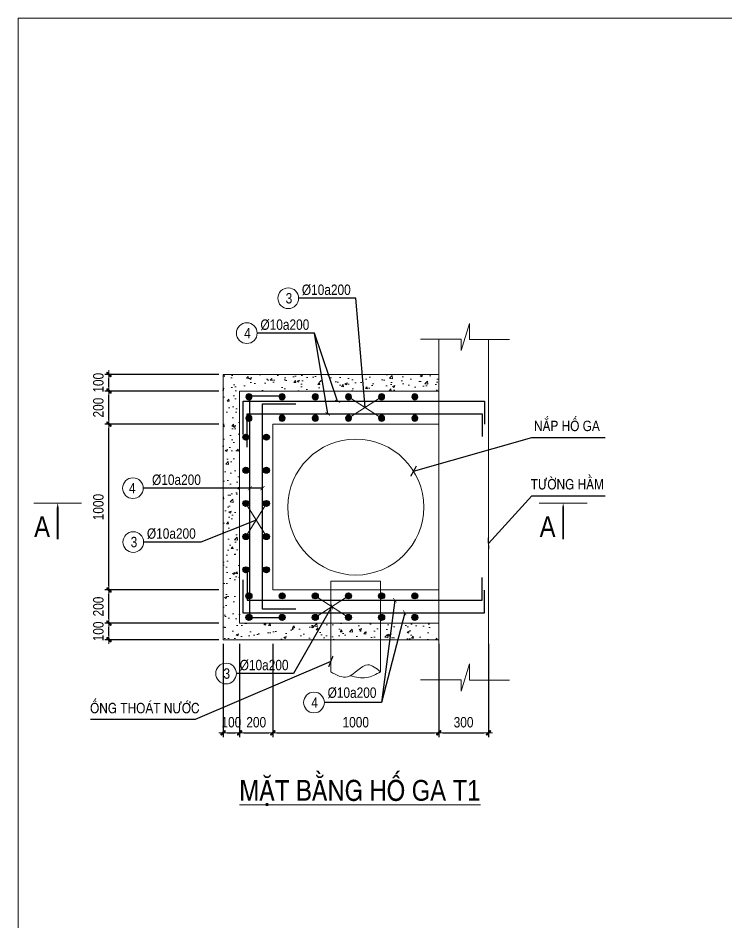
# Model space of a CAD drawing. Header units: millimetres. Extents: x -3568569 to -3536212, y 773195 to 801582.
# Drawn here: x -3568569 to -3564296, y 796125 to 801582 of the extents above; entities that cross this region are included whole.
import ezdxf
from ezdxf.enums import TextEntityAlignment as Align

# ---------------------------------------------------------------- set-up
doc = ezdxf.new("R2010")
doc.units = ezdxf.units.MM
doc.header["$MEASUREMENT"] = 0
doc.layers.get('0').update_dxf_attribs({"lineweight": 9})
doc.layers.get('Defpoints').update_dxf_attribs({"color": 10, "lineweight": 0})
for name, color, linetype, lineweight in [("'S_Concrete_Hatch_252", 252, 'Continuous', 9), ('chunho.q', 1, 'Continuous', 13), ('CTHEP', 4, 'Continuous', 30), ('DBAO', 2, 'Continuous', 13), ('KTH', 154, 'Continuous', 15), ('Net cat Betong', 6, 'Continuous', 40), ('STICK', 1, 'Continuous', 9), ('TEXT', 7, 'Continuous', 15)]:
    doc.layers.add(name, color=color, linetype=linetype, lineweight=lineweight)
for name, color, linetype in [('D-TEXT', 1, 'Continuous'), ('MEP-H-TXT25', 7, 'Continuous'), ('Wall Hatch', 134, 'Continuous')]:
    doc.layers.add(name, color=color, linetype=linetype)
doc.styles.add('Star-HelCon', font='VHELVCN_0.TTF')
doc.styles.add('TTP-HelCon', font='VHELVCN_0.TTF')
doc.dimstyles.new('TTP-25', dxfattribs={"dimscale": 25, "dimtxt": 2.5, "dimasz": 1, "dimexe": 1, "dimexo": 1, "dimgap": 0.09, "dimtad": 0, "dimdec": 4, "dimrnd": 5, "dimzin": 9, "dimdsep": 46, "dimtxsty": 'TTP-HelCon', "dimblk": 'Stick', "dimcen": 0.09, "dimdle": 1.5, "dimclrd": 256, "dimclre": 256, "dimclrt": 1, "dimadec": 0, "dimazin": 0, "dimtfac": 1, "dimtdec": 4, "dimtmove": 0, "dimatfit": 3, "dimldrblk": 'ARCHTICK', "dimfxl": 1, "dimtvp": 1, "dimtolj": 1, "dimtzin": 0, "dimarcsym": 0})

# ---------------------------------------------------------------- blocks, each defined once
blk = doc.blocks.new('Stick')
at = {"layer": 'STICK'}
h = blk.add_hatch(color=256, dxfattribs=at)
edge = h.paths.add_edge_path()
edge.add_line((0.3, 0.5), (-0.5, -0.3))
edge.add_arc((-0.4, -0.4), 0.141, 135, 315)
edge.add_line((-0.3, -0.5), (0.5, 0.3))
edge.add_arc((0.4, 0.4), 0.141, 315, 495)
blk.add_line((1, 0), (-1, 0), dxfattribs=at)
blk.add_lwpolyline([(0.3, 0.5), (-0.5, -0.3, 1), (-0.3, -0.5), (0.5, 0.3, 1), (0.3, 0.5, 1)], format="xyb", dxfattribs=at)
blk = doc.blocks.new('*U39')
at = {"layer": 'Wall Hatch'}
h = blk.add_hatch(color=2, dxfattribs=at)
h.dxf.hatch_style = 1
h.paths.add_polyline_path([(-18, 0, 1), (18, 0, 1)])
at = {"layer": 'D-TEXT'}
blk.add_circle((0, 0), 18, dxfattribs=at)
blk = doc.blocks.new('*U40')
at = {"layer": 'Net cat Betong', "color": 0, "linetype": 'ByBlock', "lineweight": -2, "transparency": 16777216}
for p in [(0, 1000), (0, 800), (0, 600), (0, 400), (0, 200), (0, 0)]:
    blk.add_blockref('*U39', p, dxfattribs=at)
blk = doc.blocks.new('*U38')
at = {"layer": 'Wall Hatch'}
h = blk.add_hatch(color=2, dxfattribs=at)
h.dxf.hatch_style = 1
h.paths.add_polyline_path([(-18, 0, 1), (18, 0, 1)])
at = {"layer": 'D-TEXT'}
blk.add_circle((0, 0), 18, dxfattribs=at)
blk = doc.blocks.new('*U37')
at = {"layer": 'Net cat Betong', "color": 0, "linetype": 'ByBlock', "lineweight": -2, "transparency": 16777216}
for p in [(0, 1000), (0, 800), (0, 600), (0, 400), (0, 200), (0, 0)]:
    blk.add_blockref('*U38', p, dxfattribs=at)
blk = doc.blocks.new('*U43')
at = {"layer": 'Wall Hatch'}
h = blk.add_hatch(color=2, dxfattribs=at)
h.dxf.hatch_style = 1
h.paths.add_polyline_path([(-18, 0, 1), (18, 0, 1)])
at = {"layer": 'D-TEXT'}
blk.add_circle((0, 0), 18, dxfattribs=at)
blk = doc.blocks.new('*U44')
at = {"layer": 'Net cat Betong', "color": 0, "linetype": 'ByBlock', "lineweight": -2, "transparency": 16777216}
for p in [(0, 1000), (0, 800), (0, 600), (0, 400), (0, 200), (0, 0)]:
    blk.add_blockref('*U43', p, dxfattribs=at)
blk = doc.blocks.new('*U42')
at = {"layer": 'Wall Hatch'}
h = blk.add_hatch(color=2, dxfattribs=at)
h.dxf.hatch_style = 1
h.paths.add_polyline_path([(-18, 0, 1), (18, 0, 1)])
at = {"layer": 'D-TEXT'}
blk.add_circle((0, 0), 18, dxfattribs=at)
blk = doc.blocks.new('*U41')
at = {"layer": 'Net cat Betong', "color": 0, "linetype": 'ByBlock', "lineweight": -2, "transparency": 16777216}
for p in [(0, 1000), (0, 800), (0, 600), (0, 400), (0, 200), (0, 0)]:
    blk.add_blockref('*U42', p, dxfattribs=at)
blk = doc.blocks.new('*U45')
at = {"layer": 'Wall Hatch'}
h = blk.add_hatch(color=2, dxfattribs=at)
h.dxf.hatch_style = 1
h.paths.add_polyline_path([(18, 0, 1), (-18, 0, 1)])
at = {"layer": 'D-TEXT'}
blk.add_circle((0, 0), 18, dxfattribs=at)
blk = doc.blocks.new('*U46')
at = {"layer": 'Net cat Betong', "color": 0, "linetype": 'ByBlock', "lineweight": -2, "transparency": 16777216}
for p in [(0, 800), (0, 600), (0, 400), (0, 200), (0, 0)]:
    blk.add_blockref('*U45', p, dxfattribs=at)
blk = doc.blocks.new('*U47')
at = {"layer": 'Wall Hatch'}
h = blk.add_hatch(color=2, dxfattribs=at)
h.dxf.hatch_style = 1
h.paths.add_polyline_path([(18, 0, 1), (-18, 0, 1)])
at = {"layer": 'D-TEXT'}
blk.add_circle((0, 0), 18, dxfattribs=at)
blk = doc.blocks.new('*U48')
at = {"layer": 'Net cat Betong', "color": 0, "linetype": 'ByBlock', "lineweight": -2, "transparency": 16777216}
for p in [(0, 800), (0, 600), (0, 400), (0, 200), (0, 0)]:
    blk.add_blockref('*U47', p, dxfattribs=at)
blk = doc.blocks.new('*D49')
at = {"layer": 'Defpoints', "color": 0, "ltscale": 0.8, "transparency": 16777216}
for p in [(-3567333.2, 797832.8), (-3567233.2, 797832.8), (-3567233.2, 797270.8)]:
    blk.add_point(p, dxfattribs=at)
at = {"layer": 'KTH', "lineweight": -2, "ltscale": 0.8, "transparency": 16777216}
for p, q in [((-3567333.2, 797807.8), (-3567333.2, 797245.8)), ((-3567233.2, 797807.8), (-3567233.2, 797245.8)), ((-3567308.2, 797270.8), (-3567258.2, 797270.8))]:
    blk.add_line(p, q, dxfattribs=at)
at = {"layer": 'KTH', "lineweight": -2, "ltscale": 0.8, "transparency": 16777216, "xscale": 25, "yscale": 25, "zscale": 25, "rotation": 180}
blk.add_blockref('Stick', (-3567333.2, 797270.8), dxfattribs=at)
at = {"layer": 'KTH', "lineweight": -2, "ltscale": 0.8, "transparency": 16777216, "xscale": 25, "yscale": 25, "zscale": 25}
blk.add_blockref('Stick', (-3567233.2, 797270.8), dxfattribs=at)
at = {"layer": 'KTH', "color": 1, "ltscale": 0.8, "transparency": 16777216, "insert": (-3567283.2, 797334.6), "char_height": 62.5, "attachment_point": 5, "style": 'TTP-HelCon'}
blk.add_mtext('\\A1;100', dxfattribs=at)
blk = doc.blocks.new('_ArchTick')
at = {"color": 0, "linetype": 'ByBlock', "const_width": 0.15}
blk.add_lwpolyline([(-0.5, -0.5), (0.5, 0.5)], dxfattribs=at)
blk = doc.blocks.new('*D50')
at = {"layer": 'Defpoints', "color": 0, "ltscale": 0.8, "transparency": 16777216}
for p in [(-3567233.2, 797832.8), (-3567033.2, 797832.8), (-3567033.2, 797270.8)]:
    blk.add_point(p, dxfattribs=at)
at = {"layer": 'KTH', "lineweight": -2, "ltscale": 0.8, "transparency": 16777216}
for p, q in [((-3567233.2, 797807.8), (-3567233.2, 797245.8)), ((-3567033.2, 797807.8), (-3567033.2, 797245.8)), ((-3567208.2, 797270.8), (-3567058.2, 797270.8))]:
    blk.add_line(p, q, dxfattribs=at)
at = {"layer": 'KTH', "lineweight": -2, "ltscale": 0.8, "transparency": 16777216, "xscale": 25, "yscale": 25, "zscale": 25, "rotation": 180}
blk.add_blockref('Stick', (-3567233.2, 797270.8), dxfattribs=at)
at = {"layer": 'KTH', "lineweight": -2, "ltscale": 0.8, "transparency": 16777216, "xscale": 25, "yscale": 25, "zscale": 25}
blk.add_blockref('Stick', (-3567033.2, 797270.8), dxfattribs=at)
at = {"layer": 'KTH', "color": 1, "ltscale": 0.8, "transparency": 16777216, "insert": (-3567133.2, 797334.6), "char_height": 62.5, "attachment_point": 5, "style": 'TTP-HelCon'}
blk.add_mtext('\\A1;200', dxfattribs=at)
blk = doc.blocks.new('*D51')
at = {"layer": 'Defpoints', "color": 0, "ltscale": 0.8, "transparency": 16777216}
for p in [(-3567033.2, 797832.8), (-3566033.2, 797832.8), (-3566033.2, 797270.8)]:
    blk.add_point(p, dxfattribs=at)
at = {"layer": 'KTH', "lineweight": -2, "ltscale": 0.8, "transparency": 16777216}
for p, q in [((-3567033.2, 797807.8), (-3567033.2, 797245.8)), ((-3566033.2, 797807.8), (-3566033.2, 797245.8)), ((-3567008.2, 797270.8), (-3566058.2, 797270.8))]:
    blk.add_line(p, q, dxfattribs=at)
at = {"layer": 'KTH', "lineweight": -2, "ltscale": 0.8, "transparency": 16777216, "xscale": 25, "yscale": 25, "zscale": 25, "rotation": 180}
blk.add_blockref('Stick', (-3567033.2, 797270.8), dxfattribs=at)
at = {"layer": 'KTH', "lineweight": -2, "ltscale": 0.8, "transparency": 16777216, "xscale": 25, "yscale": 25, "zscale": 25}
blk.add_blockref('Stick', (-3566033.2, 797270.8), dxfattribs=at)
at = {"layer": 'KTH', "color": 1, "ltscale": 0.8, "transparency": 16777216, "insert": (-3566533.2, 797334.6), "char_height": 62.5, "attachment_point": 5, "style": 'TTP-HelCon'}
blk.add_mtext('\\A1;1000', dxfattribs=at)
blk = doc.blocks.new('*D52')
at = {"layer": 'Defpoints', "color": 0, "ltscale": 0.8, "transparency": 16777216}
for p in [(-3566033.2, 797832.8), (-3565733.2, 797832.8), (-3565733.2, 797270.8)]:
    blk.add_point(p, dxfattribs=at)
at = {"layer": 'KTH', "lineweight": -2, "ltscale": 0.8, "transparency": 16777216}
for p, q in [((-3566033.2, 797807.8), (-3566033.2, 797245.8)), ((-3565733.2, 797807.8), (-3565733.2, 797245.8)), ((-3566008.2, 797270.8), (-3565758.2, 797270.8))]:
    blk.add_line(p, q, dxfattribs=at)
at = {"layer": 'KTH', "lineweight": -2, "ltscale": 0.8, "transparency": 16777216, "xscale": 25, "yscale": 25, "zscale": 25, "rotation": 180}
blk.add_blockref('Stick', (-3566033.2, 797270.8), dxfattribs=at)
at = {"layer": 'KTH', "lineweight": -2, "ltscale": 0.8, "transparency": 16777216, "xscale": 25, "yscale": 25, "zscale": 25}
blk.add_blockref('Stick', (-3565733.2, 797270.8), dxfattribs=at)
at = {"layer": 'KTH', "color": 1, "ltscale": 0.8, "transparency": 16777216, "insert": (-3565883.2, 797334.6), "char_height": 62.5, "attachment_point": 5, "style": 'TTP-HelCon'}
blk.add_mtext('\\A1;300', dxfattribs=at)
blk = doc.blocks.new('*D53')
at = {"layer": 'Defpoints', "color": 0, "ltscale": 0.8, "transparency": 16777216}
for p in [(-3568020.9, 797932.8), (-3567333.2, 797932.8), (-3567333.2, 797832.8)]:
    blk.add_point(p, dxfattribs=at)
at = {"layer": 'KTH', "lineweight": -2, "ltscale": 0.8, "transparency": 16777216}
for p, q in [((-3567358.2, 797932.8), (-3568045.9, 797932.8)), ((-3568020.9, 797857.8), (-3568020.9, 797907.8)), ((-3567358.2, 797832.8), (-3568045.9, 797832.8))]:
    blk.add_line(p, q, dxfattribs=at)
at = {"layer": 'KTH', "lineweight": -2, "ltscale": 0.8, "transparency": 16777216, "xscale": 25, "yscale": 25, "zscale": 25}
for p, rotation in [((-3568020.9, 797932.8), 90), ((-3568020.9, 797832.8), 270)]:
    blk.add_blockref('Stick', p, dxfattribs=dict(at, rotation=rotation))
at = {"layer": 'KTH', "color": 1, "ltscale": 0.8, "transparency": 16777216, "insert": (-3568084.8, 797882.8), "char_height": 62.5, "attachment_point": 5, "rotation": 90, "style": 'TTP-HelCon'}
blk.add_mtext('\\A1;100', dxfattribs=at)
blk = doc.blocks.new('*D54')
at = {"layer": 'Defpoints', "color": 0, "ltscale": 0.8, "transparency": 16777216}
for p in [(-3568020.9, 798132.8), (-3567333.2, 798132.8), (-3567333.2, 797932.8)]:
    blk.add_point(p, dxfattribs=at)
at = {"layer": 'KTH', "lineweight": -2, "ltscale": 0.8, "transparency": 16777216}
for p, q in [((-3567358.2, 798132.8), (-3568045.9, 798132.8)), ((-3568020.9, 797957.8), (-3568020.9, 798107.8)), ((-3567358.2, 797932.8), (-3568045.9, 797932.8))]:
    blk.add_line(p, q, dxfattribs=at)
at = {"layer": 'KTH', "lineweight": -2, "ltscale": 0.8, "transparency": 16777216, "xscale": 25, "yscale": 25, "zscale": 25}
for p, rotation in [((-3568020.9, 798132.8), 90), ((-3568020.9, 797932.8), 270)]:
    blk.add_blockref('Stick', p, dxfattribs=dict(at, rotation=rotation))
at = {"layer": 'KTH', "color": 1, "ltscale": 0.8, "transparency": 16777216, "insert": (-3568084.8, 798032.8), "char_height": 62.5, "attachment_point": 5, "rotation": 90, "style": 'TTP-HelCon'}
blk.add_mtext('\\A1;200', dxfattribs=at)
blk = doc.blocks.new('*D55')
at = {"layer": 'Defpoints', "color": 0, "ltscale": 0.8, "transparency": 16777216}
for p in [(-3568020.9, 799132.8), (-3567333.2, 799132.8), (-3567333.2, 798132.8)]:
    blk.add_point(p, dxfattribs=at)
at = {"layer": 'KTH', "lineweight": -2, "ltscale": 0.8, "transparency": 16777216}
for p, q in [((-3567358.2, 799132.8), (-3568045.9, 799132.8)), ((-3568020.9, 798157.8), (-3568020.9, 799107.8)), ((-3567358.2, 798132.8), (-3568045.9, 798132.8))]:
    blk.add_line(p, q, dxfattribs=at)
at = {"layer": 'KTH', "lineweight": -2, "ltscale": 0.8, "transparency": 16777216, "xscale": 25, "yscale": 25, "zscale": 25}
for p, rotation in [((-3568020.9, 799132.8), 90), ((-3568020.9, 798132.8), 270)]:
    blk.add_blockref('Stick', p, dxfattribs=dict(at, rotation=rotation))
at = {"layer": 'KTH', "color": 1, "ltscale": 0.8, "transparency": 16777216, "insert": (-3568084.8, 798632.8), "char_height": 62.5, "attachment_point": 5, "rotation": 90, "style": 'TTP-HelCon'}
blk.add_mtext('\\A1;1000', dxfattribs=at)
blk = doc.blocks.new('*D56')
at = {"layer": 'Defpoints', "color": 0, "ltscale": 0.8, "transparency": 16777216}
for p in [(-3568020.9, 799332.8), (-3567333.2, 799332.8), (-3567333.2, 799132.8)]:
    blk.add_point(p, dxfattribs=at)
at = {"layer": 'KTH', "lineweight": -2, "ltscale": 0.8, "transparency": 16777216}
for p, q in [((-3567358.2, 799332.8), (-3568045.9, 799332.8)), ((-3568020.9, 799157.8), (-3568020.9, 799307.8)), ((-3567358.2, 799132.8), (-3568045.9, 799132.8))]:
    blk.add_line(p, q, dxfattribs=at)
at = {"layer": 'KTH', "lineweight": -2, "ltscale": 0.8, "transparency": 16777216, "xscale": 25, "yscale": 25, "zscale": 25}
for p, rotation in [((-3568020.9, 799332.8), 90), ((-3568020.9, 799132.8), 270)]:
    blk.add_blockref('Stick', p, dxfattribs=dict(at, rotation=rotation))
at = {"layer": 'KTH', "color": 1, "ltscale": 0.8, "transparency": 16777216, "insert": (-3568084.8, 799232.8), "char_height": 62.5, "attachment_point": 5, "rotation": 90, "style": 'TTP-HelCon'}
blk.add_mtext('\\A1;200', dxfattribs=at)
blk = doc.blocks.new('*D57')
at = {"layer": 'Defpoints', "color": 0, "ltscale": 0.8, "transparency": 16777216}
for p in [(-3568020.9, 799432.8), (-3567333.2, 799432.8), (-3567333.2, 799332.8)]:
    blk.add_point(p, dxfattribs=at)
at = {"layer": 'KTH', "lineweight": -2, "ltscale": 0.8, "transparency": 16777216}
for p, q in [((-3567358.2, 799432.8), (-3568045.9, 799432.8)), ((-3568020.9, 799357.8), (-3568020.9, 799407.8)), ((-3567358.2, 799332.8), (-3568045.9, 799332.8))]:
    blk.add_line(p, q, dxfattribs=at)
at = {"layer": 'KTH', "lineweight": -2, "ltscale": 0.8, "transparency": 16777216, "xscale": 25, "yscale": 25, "zscale": 25}
for p, rotation in [((-3568020.9, 799432.8), 90), ((-3568020.9, 799332.8), 270)]:
    blk.add_blockref('Stick', p, dxfattribs=dict(at, rotation=rotation))
at = {"layer": 'KTH', "color": 1, "ltscale": 0.8, "transparency": 16777216, "insert": (-3568084.8, 799382.8), "char_height": 62.5, "attachment_point": 5, "rotation": 90, "style": 'TTP-HelCon'}
blk.add_mtext('\\A1;100', dxfattribs=at)

msp = doc.modelspace()

# ---------------------------------------------------------------- hatches: boundary and pattern name
at = {"layer": "'S_Concrete_Hatch_252"}
h = msp.add_hatch(dxfattribs=at)
h.set_pattern_fill('AR-CONC', color=256, scale=20)
h.set_pattern_definition([(50, (-3576319.36, 786147.28), (143.452, -12.5504), [15, -165]), (355, (-3576319.36, 786147.28), (-27.7503, 150.4384), [12, -132]), (100.4514, (-3576307.41, 786146.23), (115.7018, 137.888), [12.748, -140.2284]), (46.1842, (-3576319.36, 786187.28), (213.4483, -33.1039), [22.5, -247.5]), (96.6356, (-3576301.58, 786184.52), (186.9324, 194.8237), [19.122, -210.3428]), (351.1842, (-3576319.36, 786187.28), (186.9324, 194.8237), [18, -198]), (21, (-3576299.36, 786177.28), (119.3814, -80.5238), [15, -165]), (326, (-3576299.36, 786177.28), (48.6631, 145.03), [12, -132]), (71.4514, (-3576289.42, 786170.57), (168.0445, 64.5062), [12.748, -140.2284]), (37.5, (-3576319.365, 786147.28), (2.43197, 66.57877), [0, -130.4, 0, -134, 0, -132.5]), (7.5, (-3576319.365, 786147.28), (52.6139, 78.88234), [0, -76.4, 0, -127.4, 0, -50.5]), (327.5, (-3576363.965, 786147.28), (106.76449, -4.51097), [0, -50, 0, -156, 0, -207]), (317.5, (-3576383.965, 786147.28), (116.63723, 20.021), [0, -65, 0, -103.6, 0, -147])])
h.paths.add_polyline_path([(-3567333.16165, 797832.78694), (-3566033.16165, 797832.78694), (-3566033.16165, 799432.78694), (-3567333.16165, 799432.78694)])
h.paths.add_polyline_path([(-3567233.16165, 797932.78694), (-3566033.16165, 797932.78694), (-3566033.16165, 799332.78694), (-3567233.16165, 799332.78694)], flags=16)

# ---------------------------------------------------------------- linework, layer by layer
for p, q in [((-3566577.26231, 799298.24892), (-3566377.26231, 799168.62896)), ((-3566377.26231, 799298.24892), (-3566577.26231, 799168.62896)), ((-3568474.14189, 798657.34701), (-3568186.39224, 798657.34701)), ((-3567195.6259, 798654.70663), (-3567072.07809, 798454.70663)), ((-3567072.07809, 798654.70663), (-3567195.6259, 798454.70663)), ((-3565426.57042, 798657.34701), (-3565138.82077, 798657.34701)), ((-3566777.26231, 798096.94492), (-3566577.26231, 797967.32497)), ((-3566577.26231, 798096.94492), (-3566777.26231, 797967.32497))]:
    msp.add_line(p, q, dxfattribs=at)
for points in [[(-3566142.48306, 799644.91455), (-3565897.53262, 799644.91455), (-3565897.53262, 799576.70162), (-3565848.38703, 799740.81959), (-3565848.38703, 799643.89979), (-3565605.42409, 799643.89979)], [(-3566683.78134, 797637.99905), (-3566683.22755, 798186.7653), (-3566383.22755, 798186.7653), (-3566383.78134, 797637.99905)], [(-3566142.48306, 797590.69944), (-3565897.53262, 797590.69944), (-3565897.53262, 797522.48651), (-3565848.38703, 797686.60448), (-3565848.38703, 797589.68468), (-3565605.42409, 797589.68468)]]:
    msp.add_lwpolyline(points, dxfattribs=at)
msp.add_lwpolyline([(-3567333.16165, 797832.78694), (-3566033.16165, 797832.78694), (-3566033.16165, 799432.78694), (-3567333.16165, 799432.78694)], close=True, dxfattribs=at)
for centre, radius in [((-3566940.15142, 799892.45847), 62.5), ((-3567190.02615, 799681.98851), 62.5), ((-3566533.16165, 798632.78694), 410), ((-3567876.57561, 798746.79316), 62.5), ((-3567874.52887, 798421.90289), 62.5), ((-3567315.09431, 797628.70253), 62.5), ((-3566785.10874, 797453.89973), 62.5)]:
    msp.add_circle(centre, radius, dxfattribs=at)
for points in [[(-3566683.78134, 797637.99905), (-3566583.47851, 797609.14094), (-3566459.49467, 797681.46587), (-3566383.78134, 797637.99905)], [(-3566383.7787, 797639.41147), (-3566467.881, 797604.16693), (-3566566.79946, 797615.59527)]]:
    msp.add_spline(points, degree=3, dxfattribs=at)
at = {"layer": 'CTHEP'}
for p, q in [((-3565756.70952, 799270.66865), (-3565756.70952, 799133.86774)), ((-3565756.70952, 797994.90523), (-3565756.70952, 798131.70614))]:
    msp.add_line(p, q, dxfattribs=at)
for points in [[(-3566971.04336, 797965.63922), (-3567171.04336, 797965.63922), (-3567171.04336, 799302.78694), (-3566971.04336, 799302.78694)], [(-3567212.59376, 799070.66865), (-3567212.59376, 799270.66865), (-3565756.70952, 799270.66865), (-3565756.70952, 799270.66865)], [(-3566895.27994, 798016.1625), (-3567095.27994, 798016.1625), (-3567095.27994, 799256.36324), (-3566895.27994, 799256.36324)], [(-3567187.4205, 798994.90523), (-3567187.4205, 799194.90523), (-3565770.77372, 799194.90523), (-3565770.77372, 799058.10432)], [(-3567187.03633, 798270.66865), (-3567187.03633, 798070.66865), (-3565770.77372, 798070.66865), (-3565770.77372, 798207.46956)], [(-3567213.20038, 798194.90523), (-3567213.20038, 797994.90523), (-3565756.70952, 797994.90523), (-3565756.70952, 797994.90523)]]:
    msp.add_lwpolyline(points, dxfattribs=at)
at = {"layer": 'DBAO'}
for p, q in [((-3566033.16165, 797590.69944), (-3566033.16165, 799644.91455)), ((-3565733.16165, 797590.69944), (-3565733.16165, 799644.91455))]:
    msp.add_line(p, q, dxfattribs=at)
for points in [[(-3567233.16165, 797932.78694), (-3566033.16165, 797932.78694), (-3566033.16165, 799332.78694), (-3567233.16165, 799332.78694)], [(-3567033.16165, 798132.78694), (-3566033.16165, 798132.78694), (-3566033.16165, 799132.78694), (-3567033.16165, 799132.78694)]]:
    msp.add_lwpolyline(points, close=True, dxfattribs=at)
at = {"layer": 'Defpoints'}
msp.add_lwpolyline([(-3568568.82969, 790666.77995), (-3555315.97764, 790666.77995), (-3555315.97764, 801582.27552), (-3568568.82969, 801582.27552)], close=True, dxfattribs=at)
at = {"layer": 'MEP-H-TXT25', "color": 0, "ltscale": 0.8, "flags": 128}
for points in [[(-3568330.21642, 798657.34701, 0, 46.66667, 0), (-3568330.21642, 798540.67723, 11.66667, 11.66667, 0), (-3568330.21642, 798437.2519, 11.66667, 11.66667, 0)], [(-3565282.64495, 798657.34701, 0, 46.66667, 0), (-3565282.64495, 798540.67723, 11.66667, 11.66667, 0), (-3565282.64495, 798437.2519, 11.66667, 11.66667, 0)]]:
    msp.add_lwpolyline(points, format="xyseb", dxfattribs=at)

# ---------------------------------------------------------------- block references
at = {"layer": 'Net cat Betong', "color": 2, "xscale": -1, "rotation": 270}
for name, p in [('*U37', (-3567177.26231, 799298.24892)), ('*U40', (-3567177.26231, 799168.62896))]:
    msp.add_blockref(name, p, dxfattribs=at)
at = {"layer": 'Net cat Betong', "color": 2}
for name, p in [('*U46', (-3567195.6259, 798254.70663)), ('*U48', (-3567072.07809, 798254.70663))]:
    msp.add_blockref(name, p, dxfattribs=at)
at = {"layer": 'Net cat Betong', "color": 2, "rotation": 270}
for name, p in [('*U44', (-3567177.26231, 798096.94492)), ('*U41', (-3567177.26231, 797967.32497))]:
    msp.add_blockref(name, p, dxfattribs=at)

# ---------------------------------------------------------------- texts
at = {"layer": 'chunho.q', "style": 'TTP-HelCon'}
for s, p in [('Þ10a200', (-3566858.03692, 799912.45847)), ('Þ10a200', (-3567107.91166, 799701.98851)), ('NAÉP HOÁ GA', (-3565458.68179, 799091.15954)), ('Þ10a200', (-3567761.45148, 798766.44089)), ('TÖÔØNG HAÀM', (-3565478.49011, 798739.40749)), ('Þ10a200', (-3567792.41437, 798441.90289)), ('Þ10a200', (-3567232.97982, 797648.70253)), ('Þ10a200', (-3566702.99425, 797482.15187)), ('OÁNG THOAÙT NÖÔÙC', (-3568135.05046, 797389.18241))]:
    msp.add_text(s, height=62.5, dxfattribs=at).set_placement(p)
at = {"layer": 'TEXT', "color": 1, "style": 'Star-HelCon'}
for s, p in [('3', (-3566935.98475, 799892.45847)), ('4', (-3567185.85948, 799681.98851)), ('4', (-3567880.74228, 798746.79316)), ('3', (-3567870.3622, 798421.90289)), ('3', (-3567310.92765, 797628.70253)), ('4', (-3566780.94208, 797453.89973))]:
    msp.add_text(s, height=62.5, dxfattribs=at).set_placement(p, align=Align.MIDDLE)
at = {"layer": 'TEXT', "color": 1, "style": 'TTP-HelCon'}
for p in [(-3568472.05623, 798452.30872), (-3565424.48477, 798452.30872)]:
    msp.add_text('A', height=125, dxfattribs=at).set_placement(p)
msp.add_text('%%UMAËT BAÈNG HOÁ GA T1', height=125, dxfattribs=at).set_placement((-3566508.29274, 796861.52106), align=Align.CENTER)

# ---------------------------------------------------------------- dimensions: what is measured, and where the dimension line sits
at = {"layer": 'KTH', "color": 2, "ltscale": 0.8}
for base, p1, p2, picture, middle in [((-3568020.91758, 799432.78694), (-3567333.16165, 799332.78694), (-3567333.16165, 799432.78694), '*D57', (-3568020.91758, 799382.78694)), ((-3568020.91758, 797932.78694), (-3567333.16165, 797832.78694), (-3567333.16165, 797932.78694), '*D53', (-3568020.91758, 797882.78694))]:
    dim = msp.add_linear_dim(base=base, p1=p1, p2=p2, angle=90, dimstyle='TTP-25', dxfattribs=at)
    dim.commit()
    dim.dimension.update_dxf_attribs({"geometry": picture, "text_midpoint": middle, "dimtype": 160})
for base, p1, p2, picture, middle in [((-3568020.91758, 799332.78694), (-3567333.16165, 799132.78694), (-3567333.16165, 799332.78694), '*D56', (-3568084.75091, 799232.78694)), ((-3568020.91758, 799132.78694), (-3567333.16165, 798132.78694), (-3567333.16165, 799132.78694), '*D55', (-3568084.75091, 798632.78694)), ((-3568020.91758, 798132.78694), (-3567333.16165, 797932.78694), (-3567333.16165, 798132.78694), '*D54', (-3568084.75091, 798032.78694))]:
    dim = msp.add_linear_dim(base=base, p1=p1, p2=p2, angle=90, dimstyle='TTP-25', dxfattribs=at)
    dim.commit()
    dim.dimension.update_dxf_attribs({"geometry": picture, "text_midpoint": middle})
dim = msp.add_linear_dim(base=(-3567233.16165, 797270.77557), p1=(-3567333.16165, 797832.78694), p2=(-3567233.16165, 797832.78694), dimstyle='TTP-25', dxfattribs=at)
dim.commit()
dim.dimension.update_dxf_attribs({"geometry": '*D49', "text_midpoint": (-3567283.16165, 797270.77557), "dimtype": 160})
for base, p1, p2, picture, middle in [((-3567033.16165, 797270.77557), (-3567233.16165, 797832.78694), (-3567033.16165, 797832.78694), '*D50', (-3567133.16165, 797334.6089)), ((-3566033.16165, 797270.77557), (-3567033.16165, 797832.78694), (-3566033.16165, 797832.78694), '*D51', (-3566533.16165, 797334.6089)), ((-3565733.16165, 797270.77557), (-3566033.16165, 797832.78694), (-3565733.16165, 797832.78694), '*D52', (-3565883.16165, 797334.6089))]:
    dim = msp.add_linear_dim(base=base, p1=p1, p2=p2, dimstyle='TTP-25', dxfattribs=at)
    dim.commit()
    dim.dimension.update_dxf_attribs({"geometry": picture, "text_midpoint": middle})

# ---------------------------------------------------------------- leaders
at = {"layer": "'S_Concrete_Hatch_252"}
for points in [[(-3566477.26231, 799233.43894), (-3566532.87446, 799892.45847), (-3566877.65142, 799892.45847)], [(-3566642.77478, 799270.66865), (-3566782.74919, 799681.98851), (-3567127.52615, 799681.98851)], [(-3566702.45472, 799194.90523), (-3566782.74919, 799681.98851), (-3567127.52615, 799681.98851)], [(-3567133.852, 798554.70663), (-3567467.25191, 798421.90289), (-3567812.02887, 798421.90289)], [(-3566677.26231, 798032.13494), (-3566907.81735, 797628.70253), (-3567252.59431, 797628.70253)], [(-3566297.53731, 798070.66865), (-3566377.83178, 797453.89973), (-3566722.60874, 797453.89973)], [(-3566237.85738, 797994.90523), (-3566377.83178, 797453.89973), (-3566722.60874, 797453.89973)]]:
    msp.add_leader(points, dimstyle='TTP-25', dxfattribs=at)
for points, override in [([(-3566184.92303, 798849.18903), (-3565471.40371, 799052.66215), (-3565029.6821, 799052.66215)], {"dimasz": 2}), ([(-3567171.04336, 798746.93838), (-3567814.07561, 798746.98267), (-3567814.07572, 798746.67604)], {"dimgap": 0.09, "dimtad": 0}), ([(-3567095.27994, 798746.96235), (-3567814.07561, 798746.79316), (-3567814.07561, 798746.98267)], {"dimgap": 0.09, "dimtad": 0}), ([(-3565733.16165, 798412.31026), (-3565471.40371, 798700.9101), (-3565029.6821, 798700.9101)], {"dimasz": 2}), ([(-3566683.71714, 797701.62157), (-3567501.52834, 797350.68502), (-3568131.47796, 797350.68502)], {"dimasz": 2})]:
    msp.add_leader(points, dimstyle='TTP-25', override=override, dxfattribs=at)

doc.saveas('drawing.dxf')
